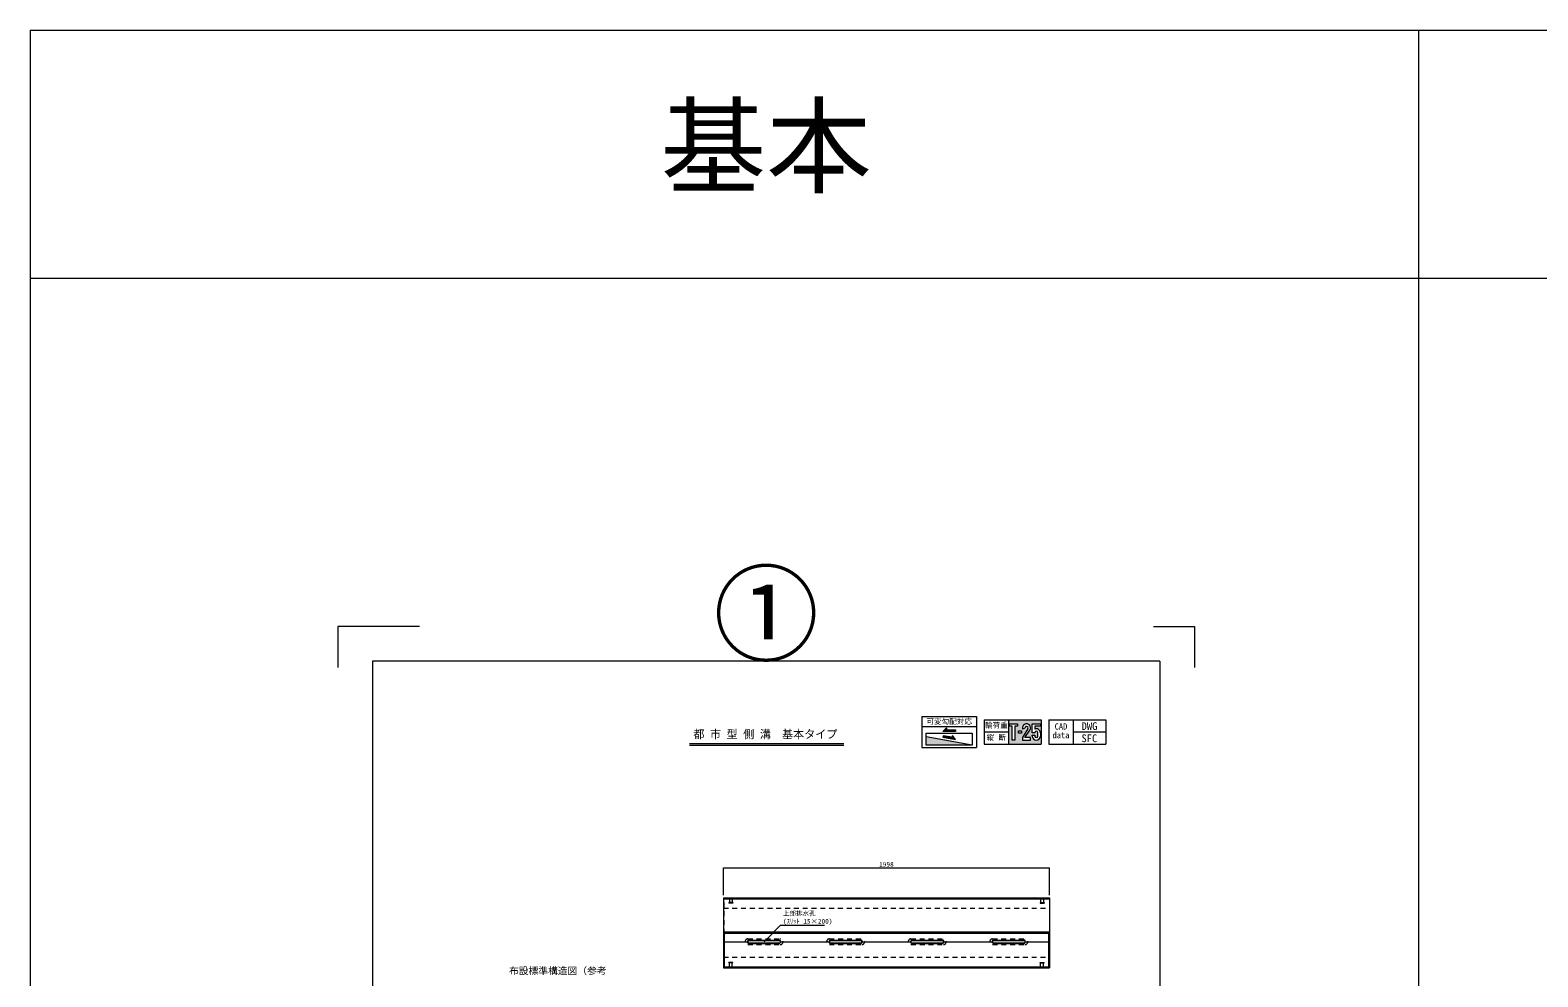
# Model space of a CAD drawing. Units: millimetres, scale not verified. Extents: x 289 to 42849, y -1182 to 27464.
# Drawn here: x 289 to 9532, y 21659 to 27464 of the extents above; entities that cross this region are included whole.
import ezdxf
from ezdxf.enums import TextEntityAlignment as Align

# ---------------------------------------------------------------- set-up
doc = ezdxf.new("R2010")
doc.units = ezdxf.units.MM
doc.header["$LTSCALE"] = 40
doc.linetypes.add('USER2', pattern=[1.35, 0.75, -0.6])
for name, color, linetype, lineweight in [('0_2', 7, 'Continuous', 20), ('Defpoints_3', 8, 'Continuous', 0), ('インサート', 3, 'USER2', 5), ('側溝', 7, 'Continuous', 5), ('寸法線', 7, 'Continuous', 9), ('本体', 2, 'Continuous', 9), ('枠', 5, 'Continuous', 5), ('補助線', 8, 'Continuous', 20), ('ﾊｯﾁﾝｸﾞ', 7, 'Continuous', 5)]:
    doc.layers.add(name, color=color, linetype=linetype, lineweight=lineweight)
doc.layers.add('集水桝', color=7, linetype='Continuous')
doc.styles.add('ＭＳ ゴシック', font='')
doc.styles.get('ＭＳ ゴシック').set_extended_font_data('MS Gothic')

# ---------------------------------------------------------------- blocks, each defined once
blk = doc.blocks.new('filled_arrow')
at = {"color": 0, "linetype": 'Continuous', "lineweight": -2}
blk.add_solid([(7.5, 1.25), (0, 0), (7.5, -1.25)], dxfattribs=at)

msp = doc.modelspace()

# ---------------------------------------------------------------- hatches: boundary and pattern name
at = {"layer": 'ﾊｯﾁﾝｸﾞ'}
h = msp.add_hatch(color=256, dxfattribs=at)
h.paths.add_polyline_path([(6487.5, 23085.56), (6487.5, 23235.56), (6287.5, 23235.56), (6287.5, 23085.56)])
h.paths.add_polyline_path([(6325, 23110.56), (6310, 23110.56), (6310, 23195.56), (6292.5, 23195.56), (6292.5, 23210.56), (6342.5, 23210.56), (6342.5, 23195.56), (6325, 23195.56)], flags=16)
h.paths.add_polyline_path([(6372.5, 23125.56), (6405.85, 23180.04, 0.53298), (6399.03, 23194.91, 0.53298), (6387.85, 23182.97), (6373.36, 23179.09, -0.5398), (6401.43, 23209.71, -0.5398), (6418.36, 23171.77), (6387.8, 23125.56), (6422.5, 23125.56), (6422.5, 23110.56), (6372.5, 23110.56)], flags=16)
h.paths.add_polyline_path([(6347.5, 23153.06), (6347.5, 23168.06), (6367.5, 23168.06), (6367.5, 23153.06)], flags=16)
h.paths.add_polyline_path([(6432.5, 23135.56), (6432.5, 23140.56), (6447.5, 23140.56), (6447.5, 23135.56, 1), (6467.5, 23135.56), (6467.5, 23155.56, 1), (6447.5, 23155.56), (6432.5, 23155.56), (6432.5, 23210.56), (6482.5, 23210.56), (6482.5, 23195.56), (6447.5, 23195.56), (6447.5, 23178.47, -0.54057), (6482.5, 23155.56), (6482.5, 23135.56, -0.41421), (6457.5, 23110.56, -0.41421)], flags=16)
for color, points in [(251, [(6064.67, 23080.46), (5782.24, 23129.83), (5782.24, 23080.46)]), (256, [(5906.31, 23173.09), (5906.31, 23185.38), (5884.41, 23163.49), (5962.49, 23163.49), (5962.49, 23173.09)]), (256, [(5906.31, 23173.09), (5906.31, 23185.38), (5884.41, 23163.49), (5962.49, 23163.49), (5962.49, 23173.09)]), (256, [(5942, 23127.57), (5886.65, 23137.24), (5885, 23127.79), (5961.91, 23114.34), (5944.12, 23139.68)]), (256, [(5886.65, 23137.24), (5885, 23127.79), (5961.91, 23114.34), (5944.12, 23139.68), (5942, 23127.57)])]:
    msp.add_hatch(color=color, dxfattribs=at).paths.add_polyline_path(points)

# ---------------------------------------------------------------- linework, layer by layer
at = {"layer": '0_2', "color": 1, "lineweight": 13}
for p, q in [((289.36, 27464.19), (34337.33, 27464.19)), ((289.36, 27464.19), (289.36, 15911.2)), ((8801.35, 27464.19), (8801.35, 15911.2)), ((289.36, 25942.73), (34337.33, 25942.73))]:
    msp.add_line(p, q, dxfattribs=at)
at = {"layer": '0_2'}
for p, q in [((5755.63, 23255.06), (5755.63, 23066.06)), ((5755.63, 23255.06), (6091.28, 23255.06)), ((6091.28, 23255.06), (6091.28, 23066.06)), ((6137.5, 23235.56), (6137.5, 23085.56)), ((6137.5, 23235.56), (6487.5, 23235.56)), ((6287.5, 23235.56), (6287.5, 23085.56)), ((6487.5, 23235.56), (6487.5, 23085.56)), ((6533.73, 23235.56), (6533.73, 23085.56)), ((6533.73, 23235.56), (6883.73, 23235.56)), ((6683.73, 23235.56), (6683.73, 23085.56)), ((6883.73, 23235.56), (6883.73, 23085.56)), ((5755.63, 23194.22), (6091.28, 23194.22)), ((6064.67, 23080.46), (5782.24, 23129.83)), ((5884.41, 23163.49), (5906.31, 23185.38)), ((5962.49, 23163.49), (5884.41, 23163.49)), ((5886.65, 23137.24), (5885, 23127.79)), ((5885, 23127.79), (5961.91, 23114.34)), ((5942, 23127.57), (5886.65, 23137.24)), ((5906.31, 23185.38), (5906.31, 23173.09)), ((5906.31, 23173.09), (5962.49, 23173.09)), ((5944.12, 23139.68), (5942, 23127.57)), ((5961.91, 23114.34), (5944.12, 23139.68)), ((5962.49, 23173.09), (5962.49, 23163.49)), ((6137.5, 23160.56), (6287.5, 23160.56)), ((6683.73, 23160.56), (6883.73, 23160.56)), ((5755.63, 23066.06), (6091.28, 23066.06)), ((6137.5, 23085.56), (6487.5, 23085.56)), ((6533.73, 23085.56), (6883.73, 23085.56))]:
    msp.add_line(p, q, dxfattribs=at)
at = {"layer": '0_2', "lineweight": 9}
for p, q in [((4330.82, 23089.55), (5276.83, 23089.55)), ((4330.82, 23079.4), (5276.78, 23079.4))]:
    msp.add_line(p, q, dxfattribs=at)
at = {"layer": '0_2', "color": 4, "linetype": 'USER2', "lineweight": 5}
for p, q in [((4624.6, 22140.79), (4539.6, 22140.79)), ((4624.6, 22140.79), (4628.6, 22143.99)), ((6452.59, 22140.79), (6448.59, 22143.99)), ((6452.59, 22140.79), (6537.59, 22140.79)), ((4624.6, 21717.19), (4539.6, 21717.19)), ((4624.6, 21717.19), (4628.6, 21713.99)), ((6452.59, 21717.19), (6448.59, 21713.99)), ((6452.59, 21717.19), (6537.59, 21717.19))]:
    msp.add_line(p, q, dxfattribs=at)
at = {"layer": '0_2'}
msp.add_lwpolyline([(5782.24, 23152.15), (6064.67, 23152.15), (6064.67, 23080.46), (5782.24, 23080.46)], close=True, dxfattribs=at)
at = {"layer": 'Defpoints_3', "color": 7, "lineweight": 13}
for p, q in [((2176.35, 23806.5), (2176.35, 23556.5)), ((2676.35, 23806.5), (2176.35, 23806.5)), ((7176.35, 23806.5), (7426.35, 23806.5)), ((7426.35, 23806.5), (7426.35, 23556.5))]:
    msp.add_line(p, q, dxfattribs=at)
at = {"layer": 'インサート'}
for p, q in [((4597.1, 22113.78), (4572.1, 22113.78)), ((4572.1, 22113.78), (4572.1, 22110.78)), ((4597.1, 22110.78), (4572.1, 22110.78)), ((4576.1, 22140.79), (4576.1, 22113.78)), ((4593.1, 22140.79), (4593.1, 22113.78)), ((4597.1, 22113.78), (4597.1, 22110.78)), ((6480.09, 22113.78), (6480.09, 22110.78)), ((6480.09, 22113.78), (6505.09, 22113.78)), ((6480.09, 22110.78), (6505.09, 22110.78)), ((6484.09, 22140.79), (6484.09, 22113.78)), ((6501.09, 22140.79), (6501.09, 22113.78)), ((6505.09, 22113.78), (6505.09, 22110.78)), ((4597.1, 21747.19), (4572.1, 21747.19)), ((4572.1, 21744.19), (4572.1, 21747.19)), ((4597.1, 21744.19), (4572.1, 21744.19)), ((4576.1, 21717.19), (4576.1, 21744.19)), ((4593.1, 21717.19), (4593.1, 21744.19)), ((4597.1, 21744.19), (4597.1, 21747.19)), ((6480.09, 21744.19), (6480.09, 21747.19)), ((6480.09, 21747.19), (6505.09, 21747.19)), ((6480.09, 21744.19), (6505.09, 21744.19)), ((6484.09, 21717.19), (6484.09, 21744.19)), ((6501.09, 21717.19), (6501.09, 21744.19)), ((6505.09, 21744.19), (6505.09, 21747.19))]:
    msp.add_line(p, q, dxfattribs=at)
at = {"layer": '側溝', "color": 2, "lineweight": 20}
for p, q in [((4539.6, 22143.99), (6537.59, 22143.99)), ((4539.6, 22143.99), (4539.6, 21713.99)), ((6537.59, 22143.99), (6537.59, 21713.99)), ((4539.6, 21713.99), (6537.59, 21713.99))]:
    msp.add_line(p, q, dxfattribs=at)
at = {"layer": '側溝'}
for p, q in [((4539.6, 22137.99), (6537.59, 22137.99)), ((4544.1, 21926.99), (4544.1, 21713.99)), ((6533.09, 21926.99), (6533.09, 21713.99)), ((4544.1, 21719.99), (6533.09, 21719.99))]:
    msp.add_line(p, q, dxfattribs=at)
at = {"layer": '側溝', "linetype": 'USER2'}
for p, q in [((4539.6, 22116.99), (4542.8, 22114.98)), ((4539.6, 22098.98), (4542.8, 22100.99)), ((4542.8, 22114.98), (4542.8, 21742.99)), ((4689.02, 21891.26), (4888.18, 21891.26)), ((4689.12, 21856.72), (4888.08, 21856.71)), ((5189.02, 21891.26), (5388.18, 21891.26)), ((5189.12, 21856.72), (5388.08, 21856.71)), ((5689.01, 21891.26), (5888.18, 21891.26)), ((5689.12, 21856.72), (5888.07, 21856.71)), ((6189.01, 21891.26), (6388.18, 21891.26)), ((6189.12, 21856.72), (6388.07, 21856.71)), ((4539.6, 21758.99), (4542.8, 21756.99)), ((4539.6, 21740.99), (4542.8, 21742.99))]:
    msp.add_line(p, q, dxfattribs=at)
at = {"layer": '側溝', "linetype": 'USER2', "lineweight": 9}
for p, q in [((4539.6, 22078.99), (6537.59, 22078.99)), ((4539.6, 21778.99), (6537.59, 21778.99))]:
    msp.add_line(p, q, dxfattribs=at)
at = {"layer": '側溝', "color": 2, "lineweight": 9}
for p, q in [((4539.6, 21933.99), (6537.59, 21933.99)), ((4539.6, 21926.99), (6537.59, 21926.99)), ((4544.1, 21873.99), (4685.79, 21873.99)), ((4891.41, 21873.88), (5185.78, 21873.99)), ((5391.41, 21873.99), (5685.78, 21873.99)), ((5891.41, 21873.99), (6185.78, 21873.99)), ((6391.41, 21873.99), (6533.09, 21873.99))]:
    msp.add_line(p, q, dxfattribs=at)
at = {"layer": '側溝', "color": 4}
for p, q in [((4696.1, 21884.3), (4881.1, 21884.3)), ((4696.1, 21863.67), (4880.92, 21863.67)), ((5196.1, 21884.3), (5381.1, 21884.3)), ((5196.1, 21863.67), (5380.92, 21863.67)), ((5696.1, 21884.3), (5881.1, 21884.3)), ((5696.1, 21863.67), (5880.92, 21863.67)), ((6196.09, 21884.3), (6381.09, 21884.3)), ((6196.09, 21863.67), (6380.91, 21863.67))]:
    msp.add_line(p, q, dxfattribs=at)
at = {"layer": '側溝', "color": 2}
for p, q in [((4696.1, 21881.49), (4881.1, 21881.49)), ((4696.1, 21866.49), (4880.95, 21866.49)), ((5196.1, 21881.49), (5381.1, 21881.49)), ((5196.1, 21866.49), (5380.95, 21866.49)), ((5696.1, 21881.49), (5881.1, 21881.49)), ((5696.1, 21866.49), (5880.94, 21866.49)), ((6196.09, 21881.49), (6381.09, 21881.49)), ((6196.09, 21866.49), (6380.94, 21866.49))]:
    msp.add_line(p, q, dxfattribs=at)
at = {"layer": '寸法線'}
for p, q in [((4539.6, 22326.39), (6537.59, 22326.39)), ((4539.6, 22158.99), (4539.6, 22326.39)), ((6537.59, 22158.99), (6537.59, 22326.39))]:
    msp.add_line(p, q, dxfattribs=at)
msp.add_lwpolyline([(4788.6, 21873.99), (4889.89, 21975.28), (5159.66, 21975.28)], dxfattribs=at)
at = {"layer": '本体', "color": 7, "linetype": 'USER2', "lineweight": 5}
for centre, start, end in [((4689.02, 21873.99), 90, 270.35101), ((4888.18, 21873.99), 269.64801, 89.99902), ((5189.02, 21873.99), 90, 270.35101), ((5388.18, 21873.99), 269.64801, 89.99902), ((5689.01, 21873.99), 90, 270.35101), ((5888.18, 21873.99), 269.64801, 89.99902), ((6189.01, 21873.99), 90, 270.35101), ((6388.18, 21873.99), 269.64801, 89.99902)]:
    msp.add_arc(centre, 17.27, start, end, dxfattribs=at)
at = {"layer": '本体', "color": 4, "lineweight": 5}
for centre, start, end in [((4696.1, 21873.99), 90, 270), ((4881.1, 21873.99), 268.99771, 89.99902), ((5196.1, 21873.99), 90, 270), ((5381.1, 21873.99), 268.99771, 89.99902), ((5696.1, 21873.99), 90, 270), ((5881.1, 21873.99), 268.99771, 89.99902), ((6196.09, 21873.99), 90, 270), ((6381.09, 21873.99), 268.99771, 89.99902)]:
    msp.add_arc(centre, 10.31, start, end, dxfattribs=at)
at = {"layer": '本体', "lineweight": 5}
for centre, start, end in [((4696.1, 21873.99), 90, 270), ((4881.1, 21873.99), 268.82457, 89.99902), ((5196.1, 21873.99), 90, 270), ((5381.1, 21873.99), 268.82457, 89.99902), ((5696.1, 21873.99), 90, 270), ((5881.1, 21873.99), 268.82457, 89.99902), ((6196.09, 21873.99), 90, 270), ((6381.09, 21873.99), 268.82457, 89.99902)]:
    msp.add_arc(centre, 7.5, start, end, dxfattribs=at)
at = {"layer": '枠', "lineweight": 20}
for p, q in [((7213.85, 23594), (2388.85, 23594)), ((2388.85, 23594), (2388.85, 16594)), ((7213.85, 23594), (7213.85, 16594))]:
    msp.add_line(p, q, dxfattribs=at)
at = {"layer": 'ﾊｯﾁﾝｸﾞ'}
for p, q in [((6373.36, 23179.09), (6387.85, 23182.97)), ((6447.5, 23140.56), (6447.5, 23135.56)), ((6467.5, 23135.56), (6467.5, 23155.56)), ((6482.5, 23155.56), (6482.5, 23135.56))]:
    msp.add_line(p, q, dxfattribs=at)
for points in [[(6310, 23110.56), (6310, 23195.56), (6292.5, 23195.56), (6292.5, 23210.56), (6342.5, 23210.56), (6342.5, 23195.56), (6325, 23195.56), (6325, 23110.56)], [(6347.5, 23168.06), (6367.5, 23168.06), (6367.5, 23153.06), (6347.5, 23153.06)]]:
    msp.add_lwpolyline(points, close=True, dxfattribs=at)
for points in [[(6447.5, 23155.56), (6432.5, 23155.56), (6432.5, 23210.56), (6482.5, 23210.56), (6482.5, 23195.56), (6447.5, 23195.56), (6447.5, 23178.47)], [(6405.85, 23180.04), (6372.5, 23125.56), (6372.5, 23110.56), (6422.5, 23110.56), (6422.5, 23125.56), (6387.8, 23125.56), (6418.36, 23171.77)], [(6432.5, 23135.56), (6432.5, 23140.56), (6447.5, 23140.56)]]:
    msp.add_lwpolyline(points, dxfattribs=at)
for centre, radius, start, end in [((6397.44, 23185.18), 24.85, 327.32155, 194.20268), ((6397.44, 23185.18), 9.85, 328.53575, 192.98848), ((6457.5, 23135.56), 25, 180, 0), ((6457.5, 23155.56), 25, 0, 113.57818), ((6457.5, 23155.56), 10, 0, 180), ((6457.5, 23135.56), 10, 180, 0)]:
    msp.add_arc(centre, radius, start, end, dxfattribs=at)

# ---------------------------------------------------------------- block references
at = {"layer": '寸法線', "xscale": 3, "yscale": 3}
msp.add_blockref('filled_arrow', (4539.6, 22326.39), dxfattribs=at)
for p, rotation in [((6537.59, 22326.39), 180), ((4788.6, 21873.99), 45)]:
    msp.add_blockref('filled_arrow', p, dxfattribs=dict(at, rotation=rotation))

# ---------------------------------------------------------------- texts
at = {"layer": '0_2', "style": 'ＭＳ ゴシック'}
msp.add_text('基本', height=474.7, dxfattribs=at).set_placement((4801.35, 26989.74), align=Align.TOP_CENTER)
for s, height, p in [('可変勾配対応', 33.23, (5923.45, 23224.64)), ('都 市 型 側 溝\u3000基本タイプ', 49.84, (4796.65, 23146.52))]:
    msp.add_text(s, height=height, dxfattribs=at).set_placement(p, align=Align.MIDDLE_CENTER)
msp.add_text('布設標準構造図（参考', height=42.72, dxfattribs=at).set_placement((3224.99, 21716.74), align=Align.TOP_LEFT)
at = {"layer": '寸法線', "style": 'ＭＳ ゴシック'}
msp.add_text('1998', height=28.48, dxfattribs=at).set_placement((5538.6, 22348.89), align=Align.MIDDLE_CENTER)
for s, p in [('上部排水孔', (4904.89, 22025.48)), ('(ｽﾘｯﾄ 15×200)', (4904.89, 21976.73))]:
    msp.add_text(s, height=28.48, dxfattribs=at).set_placement(p, align=Align.BOTTOM_LEFT)
at = {"layer": '補助線', "color": 1, "style": 'ＭＳ ゴシック'}
msp.add_text('①', height=474.7, dxfattribs=at).set_placement((4801.35, 23502.96), align=Align.BOTTOM_CENTER)
at = {"layer": '集水桝', "style": 'ＭＳ ゴシック'}
for s, p in [('DWG', (6735.01, 23158.41)), ('SFC', (6734.15, 23083.7))]:
    msp.add_text(s, height=47.47, dxfattribs=at).set_placement(p, align=Align.BOTTOM_LEFT)
at = {"layer": 'ﾊｯﾁﾝｸﾞ', "style": 'ＭＳ ゴシック'}
for s, p in [('輪荷重', (6212.5, 23201.76)), ('縦 断', (6212.5, 23126.76))]:
    msp.add_text(s, height=33.23, dxfattribs=at).set_placement(p, align=Align.MIDDLE_CENTER)
for s, p in [('CAD', (6569.88, 23213.12)), ('data', (6556.93, 23159.79))]:
    msp.add_text(s, height=37.98, dxfattribs=at).set_placement(p, align=Align.TOP_LEFT)

doc.saveas('drawing.dxf')
